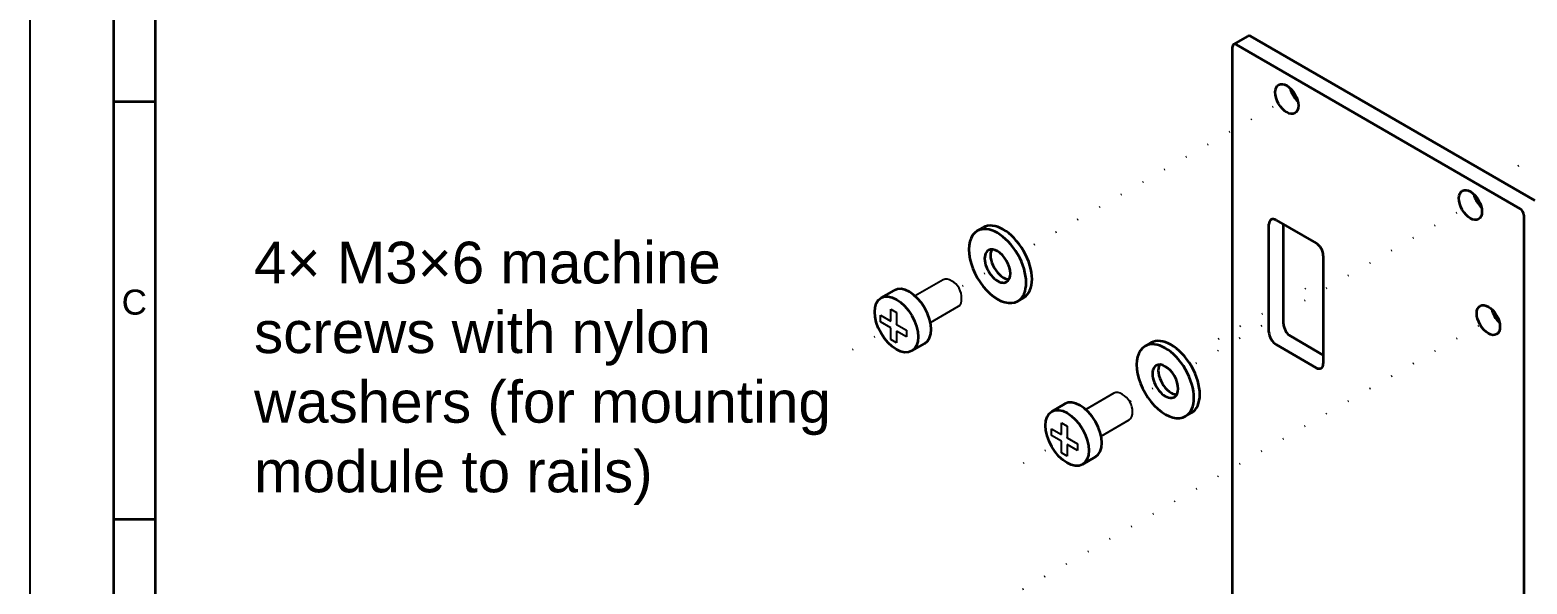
# Model space of a CAD drawing. Header units: millimetres. Extents: x 0 to 420, y 0 to 297.
# Drawn here: x 0 to 179.3, y 124.3 to 190.6 of the extents above; entities that cross this region are included whole.
import ezdxf

# ---------------------------------------------------------------- set-up
doc = ezdxf.new("R2010")
doc.units = ezdxf.units.MM
doc.linetypes.add('ACAD_ISO07W100', pattern=[3, 0.1, -2.9])
for name, color, linetype, lineweight, true_color in [('assembly lines', 14, 'ACAD_ISO07W100', 25, 0x800000), ('details', 7, 'Continuous', 25, 0x000000), ('frame', 5, 'Continuous', 35, 0x0000ff), ('holes', 7, 'Continuous', 35, 0x000000), ('notes', 94, 'Continuous', 25, 0x008000), ('outlines', 7, 'Continuous', 35, 0x000000), ('paper outline', 1, 'Continuous', 25, 0xff0000)]:
    doc.layers.add(name, color=color, linetype=linetype, lineweight=lineweight, true_color=true_color)
doc.styles.add('textstyle32', font='')
doc.styles.add('textstyle5', font='')
doc.styles.get('textstyle32').set_extended_font_data('Nimbus Sans L')
doc.styles.get('textstyle5').set_extended_font_data('Nimbus Sans L')

msp = doc.modelspace()

# ---------------------------------------------------------------- linework, layer by layer
at = {"layer": 'assembly lines'}
for p, q in [((175.66, 172.85), (223.62, 200.54)), ((151.54, 182.91), (119.04, 164.15)), ((173.54, 170.21), (139.14, 150.35)), ((117, 162.97), (111.31, 159.68)), ((142.36, 153.62), (154.94, 160.89)), ((103.33, 114.66), (175.69, 156.44)), ((103.81, 155.36), (97.63, 151.79)), ((137.1, 149.18), (131.76, 146.09)), ((124.27, 141.77), (118.09, 138.2))]:
    msp.add_line(p, q, dxfattribs=at)
at = {"layer": 'details'}
for p, q in [((109.4, 160.71), (106.03, 158.76)), ((101.9, 155.66), (101.9, 156.46)), ((101.9, 156.46), (103.12, 155.76)), ((103.12, 157.16), (103.81, 156.76)), ((103.12, 155.76), (103.12, 157.16)), ((103.81, 156.76), (103.81, 155.36)), ((107.87, 155.58), (111.24, 157.52)), ((103.12, 154.96), (101.9, 155.66)), ((103.12, 153.56), (103.12, 154.96)), ((103.81, 155.36), (105.02, 154.66)), ((105.02, 153.86), (103.81, 154.56)), ((103.81, 154.56), (103.81, 153.16)), ((105.02, 154.66), (105.02, 153.86)), ((103.81, 153.16), (103.12, 153.56)), ((129.86, 147.12), (126.49, 145.17)), ((123.57, 143.57), (124.27, 143.17)), ((123.57, 142.17), (123.57, 143.57)), ((128.32, 141.99), (131.69, 143.93)), ((122.36, 142.07), (122.36, 142.87)), ((122.36, 142.87), (123.57, 142.17)), ((123.57, 141.37), (122.36, 142.07)), ((124.27, 143.17), (124.27, 141.77)), ((124.27, 141.77), (125.48, 141.07)), ((123.57, 139.97), (123.57, 141.37)), ((124.27, 139.57), (123.57, 139.97)), ((125.48, 140.27), (124.27, 140.97)), ((124.27, 140.97), (124.27, 139.57)), ((125.48, 141.07), (125.48, 140.27))]:
    msp.add_line(p, q, dxfattribs=at)
for centre, major_axis, start_param, end_param in [((110.32, 159.11), (-0.92, 1.59), 5.403174, 0), ((110.55, 159.25), (-0.75, 1.3), 3.822504, 5.602278), ((110.32, 159.11), (-0.92, 1.59), 3.141593, 4.021609), ((130.78, 145.52), (-0.92, 1.59), 5.403174, 0), ((131.01, 145.66), (-0.75, 1.3), 3.822504, 5.602278), ((130.78, 145.52), (-0.92, 1.59), 3.141593, 4.021609)]:
    msp.add_ellipse(centre, major_axis=major_axis, ratio=0.57735, start_param=start_param, end_param=end_param, dxfattribs=at)
at = {"layer": 'frame'}
for p, q in [((10, 287), (10, 10)), ((15, 282), (15, 15)), ((15, 182), (10, 182)), ((15, 132), (10, 132))]:
    msp.add_line(p, q, dxfattribs=at)
at = {"layer": 'holes'}
for p, q in [((148.43, 154.43), (148.43, 167.34)), ((149.29, 167.84), (154.07, 165.08)), ((150.16, 155.43), (150.16, 167.34)), ((154.94, 163.58), (154.94, 150.67)), ((154.07, 150.17), (149.29, 152.93)), ((154.94, 151.67), (151.03, 153.93))]:
    msp.add_line(p, q, dxfattribs=at)
for centre in [(150.56, 182.35), (172.56, 169.65), (174.71, 155.87)]:
    msp.add_ellipse(centre, major_axis=(-0.98, 1.7), ratio=0.57735, dxfattribs=at)
for centre, major_axis, start_param, end_param in [((152.29, 183.35), (-0.98, 1.7), 1.084048, 2.057544), ((174.29, 170.65), (-0.98, 1.7), 1.084048, 2.057544), ((149.29, 166.84), (-0.61, 1.06), 5.497787, 0.785398), ((154.07, 164.08), (-0.61, 1.06), 3.926991, 5.497787), ((176.44, 156.87), (-0.98, 1.7), 1.084048, 2.057544), ((149.29, 153.93), (-0.61, 1.06), 0.785398, 2.356194), ((151.03, 154.93), (-0.61, 1.06), 0.785398, 2.356194), ((154.07, 151.17), (-0.61, 1.06), 2.356194, 3.926991)]:
    msp.add_ellipse(centre, major_axis=major_axis, ratio=0.57735, start_param=start_param, end_param=end_param, dxfattribs=at)
at = {"layer": 'outlines'}
for p, q in [((144.06, 61.09), (144.06, 188.6)), ((144.19, 188.88), (145.92, 189.88)), ((144.5, 188.85), (178.53, 169.2)), ((146.23, 189.85), (180.26, 170.2)), ((113.49, 166.54), (114.19, 166.95)), ((178.96, 168.45), (178.96, 40.94)), ((101.96, 158.53), (103.52, 159.43)), ((118.34, 158.14), (119.04, 158.55)), ((105.63, 152.17), (107.19, 153.07)), ((133.59, 152.75), (134.29, 153.15)), ((122.42, 144.94), (123.98, 145.84)), ((138.44, 144.35), (139.14, 144.75)), ((126.09, 138.58), (127.65, 139.48))]:
    msp.add_line(p, q, dxfattribs=at)
for centre, major_axis, start_param, end_param in [((144.5, 188.35), (-0.306, 0.53), 5.497787, 0.785398), ((146.23, 189.35), (-0.306, 0.53), 5.497787, 0), ((178.53, 168.7), (-0.306, 0.53), 3.926991, 5.497787), ((115.91, 162.34), (-2.43, 4.2), 3.141593, 0), ((116.61, 162.75), (-2.43, 4.2), 3.141593, 0), ((115.91, 162.34), (-2.43, 4.2), 0, 3.141593), ((115.91, 162.34), (-1.09, 1.89), 0, 3.141593), ((115.91, 162.34), (-1.09, 1.89), 3.141593, 0), ((116.61, 162.75), (-1.09, 1.89), 0.327602, 2.813991), ((105.36, 156.25), (-1.84, 3.18), 3.141593, 0), ((136.01, 148.55), (-2.43, 4.2), 0, 3.141593), ((136.01, 148.55), (-2.43, 4.2), 3.141593, 0), ((136.71, 148.95), (-2.43, 4.2), 3.141593, 0), ((136.01, 148.55), (-1.09, 1.89), 3.141593, 0), ((136.01, 148.55), (-1.09, 1.89), 0, 3.141593), ((136.71, 148.95), (-1.09, 1.89), 0.327602, 2.813991), ((125.81, 142.66), (-1.84, 3.18), 3.141593, 0)]:
    msp.add_ellipse(centre, major_axis=major_axis, ratio=0.57735, start_param=start_param, end_param=end_param, dxfattribs=at)
for centre in [(103.8, 155.35), (124.25, 141.76)]:
    msp.add_ellipse(centre, major_axis=(-1.84, 3.18), ratio=0.57735, dxfattribs=at)
at = {"layer": 'paper outline'}
msp.add_line((0, 297), (0, 0), dxfattribs=at)

# ---------------------------------------------------------------- texts
at = {"layer": 'frame', "insert": (12.5, 158), "char_height": 3, "attachment_point": 5, "style": 'textstyle5'}
msp.add_mtext('C', dxfattribs=at)
at = {"layer": 'notes', "insert": (26.85, 149.5), "char_height": 5, "attachment_point": 4, "style": 'textstyle32'}
msp.add_mtext('4× M3×6 machine\\Pscrews with nylon\\Pwashers (for mounting\\Pmodule to rails)', dxfattribs=at)

doc.saveas('drawing.dxf')
